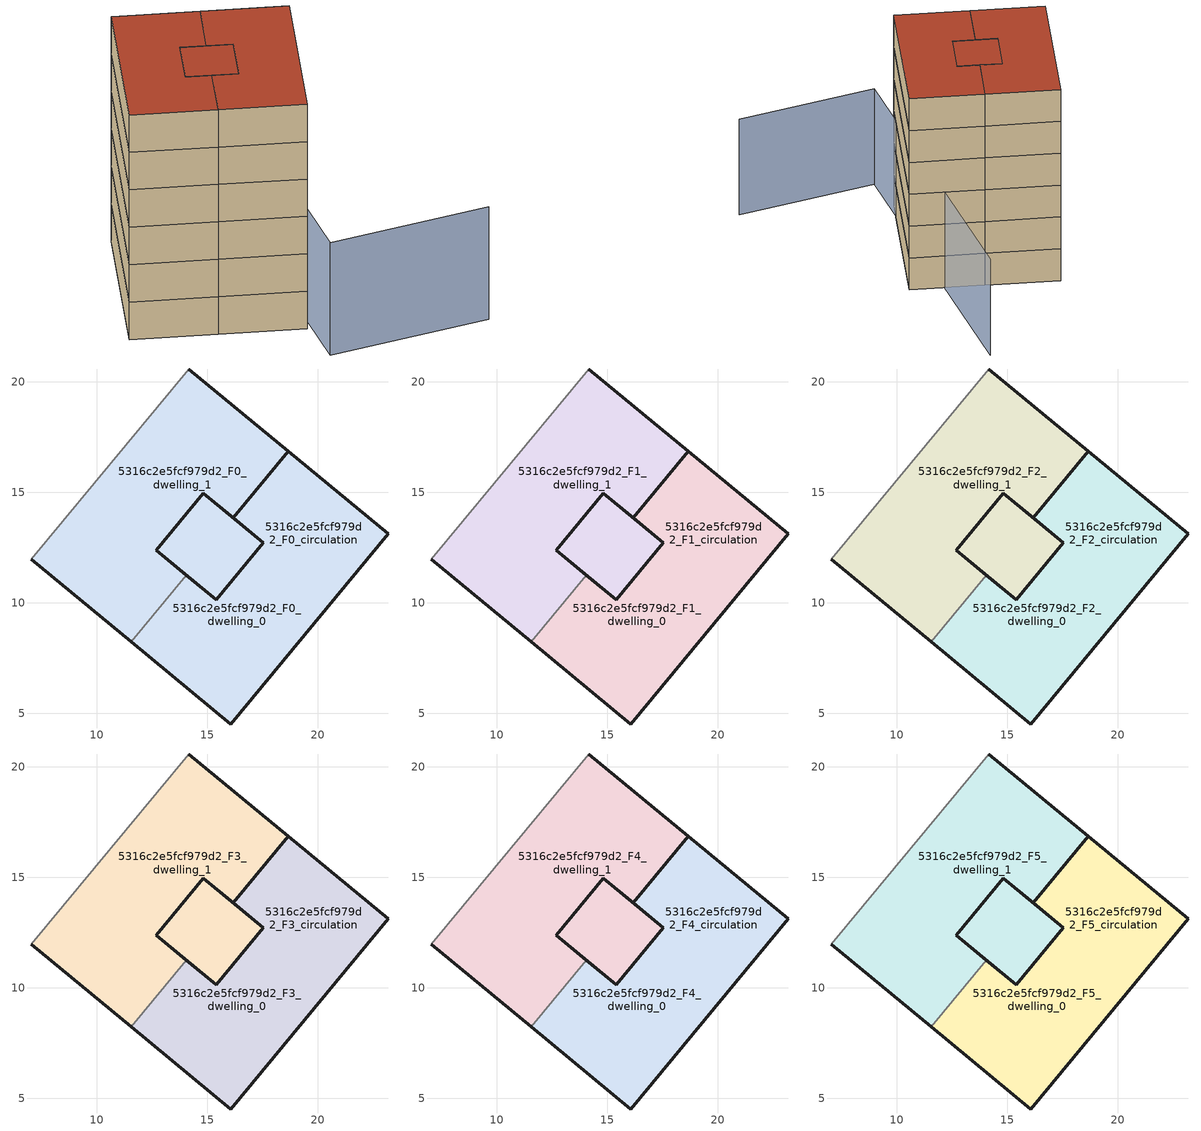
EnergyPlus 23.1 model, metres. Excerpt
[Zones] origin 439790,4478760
5316c2e5fcf979d2_F0_dwelling_0
 floor ground (EU_floor_Construction): 16.18,13.83 17.53,12.71 15.4,10.14 14.05,11.25 12.69,12.37 14.83,14.95 z0; 23.18,13.11 16.07,4.51 11.56,8.25 14.05,11.25 15.4,10.14 17.53,12.71 16.18,13.83 18.67,16.84 z0
 wall outside (EU_wall_Construction): 11.56,8.25 16.07,4.51 23.18,13.11 18.67,16.84 16.18,13.83 17.53,12.71 15.4,10.14 14.05,11.25 z0:3
 wall to 5316c2e5fcf979d2_F0_dwelling_1 (EU_wall_Construction): 14.05,11.25 11.56,8.25 z0:3
5316c2e5fcf979d2_F0_dwelling_1
 floor ground (EU_floor_Construction): 18.67,16.84 16.18,13.83 15.33,14.54 14.83,14.95 12.69,12.37 14.05,11.25 11.56,8.25 7.05,11.98 14.16,20.57 z0; 16.18,13.83 17.53,12.71 15.4,10.14 14.05,11.25 12.69,12.37 14.83,14.95 15.33,14.54 z0
 wall outside (EU_wall_Construction): 7.05,11.98 11.56,8.25 / 14.05,11.25 12.69,12.37 14.83,14.95 16.18,13.83 18.67,16.84 14.16,20.57 z0:3
 wall adiabatic (EU_wall_Construction): 14.16,20.57 7.05,11.98 z0:3
5316c2e5fcf979d2_F0_circulation
 floor ground (EU_floor_Construction): 16.18,13.83 17.53,12.71 15.4,10.14 14.05,11.25 12.69,12.37 14.83,14.95 15.19,14.65 z0; 23.18,13.11 16.07,4.51 11.56,8.25 14.05,11.25 15.4,10.14 17.53,12.71 16.18,13.83 18.67,16.84 z0; 18.67,16.84 16.18,13.83 15.33,14.54 14.83,14.95 12.69,12.37 14.05,11.25 11.56,8.25 7.05,11.98 14.16,20.57 z0
 wall outside (EU_wall_Construction): 14.83,14.95 12.69,12.37 15.4,10.14 17.53,12.71 14.83,14.95 z0:3
 roof outside (EU_floor_Construction): 15.4,10.14 17.53,12.71 16.18,13.83 15.64,14.28 15.33,14.54 14.83,14.95 12.69,12.37 14.05,11.25 z3
5316c2e5fcf979d2_F1_dwelling_0
 floor outside (EU_floor_Construction): 23.18,13.11 16.07,4.51 11.56,8.25 14.05,11.25 15.4,10.14 17.53,12.71 16.18,13.83 18.67,16.84 z3
 floor to 5316c2e5fcf979d2_F0_dwelling_0 (EU_floor_Construction): 16.18,13.83 17.53,12.71 15.4,10.14 14.05,11.25 12.69,12.37 14.83,14.95 z3
 wall outside (EU_wall_Construction): 11.56,8.25 16.07,4.51 23.18,13.11 18.67,16.84 16.18,13.83 17.53,12.71 15.4,10.14 14.05,11.25 z3:6
 wall to 5316c2e5fcf979d2_F1_dwelling_1 (EU_wall_Construction): 14.05,11.25 11.56,8.25 z3:6
5316c2e5fcf979d2_F1_dwelling_1
 floor to 5316c2e5fcf979d2_F0_dwelling_1 (EU_floor_Construction): 18.67,16.84 16.18,13.83 14.83,14.95 12.69,12.37 14.05,11.25 11.56,8.25 7.05,11.98 14.16,20.57 z3; 16.18,13.83 17.53,12.71 15.4,10.14 14.05,11.25 12.69,12.37 14.83,14.95 15.33,14.54 z3
 wall outside (EU_wall_Construction): 7.05,11.98 11.56,8.25 / 14.05,11.25 12.69,12.37 14.83,14.95 16.18,13.83 18.67,16.84 14.16,20.57 z3:6
 wall adiabatic (EU_wall_Construction): 14.16,20.57 7.05,11.98 z3:6
5316c2e5fcf979d2_F1_circulation
 floor outside (EU_floor_Construction): 16.18,13.83 17.53,12.71 15.4,10.14 14.05,11.25 12.69,12.37 14.83,14.95 15.33,14.54 z3
 floor to 5316c2e5fcf979d2_F0_circulation (EU_floor_Construction): 23.18,13.11 16.07,4.51 11.56,8.25 14.05,11.25 15.4,10.14 17.53,12.71 16.18,13.83 18.67,16.84 z3; 18.67,16.84 16.18,13.83 15.33,14.54 14.83,14.95 12.69,12.37 14.05,11.25 11.56,8.25 7.05,11.98 14.16,20.57 z3
 wall outside (EU_wall_Construction): 14.83,14.95 12.69,12.37 15.4,10.14 17.53,12.71 14.83,14.95 z3:6
 roof outside (EU_floor_Construction): 15.4,10.14 17.53,12.71 16.18,13.83 15.64,14.28 15.33,14.54 14.83,14.95 12.69,12.37 14.05,11.25 z6
5316c2e5fcf979d2_F2_dwelling_0
 floor outside (EU_floor_Construction): 23.18,13.11 16.07,4.51 11.56,8.25 14.05,11.25 15.4,10.14 17.53,12.71 16.18,13.83 18.67,16.84 z6
 floor to 5316c2e5fcf979d2_F1_dwelling_0 (EU_floor_Construction): 16.18,13.83 17.53,12.71 15.4,10.14 14.05,11.25 12.69,12.37 14.83,14.95 z6
 wall outside (EU_wall_Construction): 11.56,8.25 16.07,4.51 23.18,13.11 18.67,16.84 16.18,13.83 17.53,12.71 15.4,10.14 14.05,11.25 z6:9
 wall to 5316c2e5fcf979d2_F2_dwelling_1 (EU_wall_Construction): 14.05,11.25 11.56,8.25 z6:9
5316c2e5fcf979d2_F2_dwelling_1
 floor to 5316c2e5fcf979d2_F1_dwelling_1 (EU_floor_Construction): 18.67,16.84 16.18,13.83 14.83,14.95 12.69,12.37 14.05,11.25 11.56,8.25 7.05,11.98 14.16,20.57 z6; 16.18,13.83 17.53,12.71 15.4,10.14 14.05,11.25 12.69,12.37 14.83,14.95 15.33,14.54 z6
 wall outside (EU_wall_Construction): 7.05,11.98 11.56,8.25 / 14.05,11.25 12.69,12.37 14.83,14.95 16.18,13.83 18.67,16.84 14.16,20.57 z6:9
 wall adiabatic (EU_wall_Construction): 14.16,20.57 7.05,11.98 z6:9
5316c2e5fcf979d2_F2_circulation
 floor outside (EU_floor_Construction): 16.18,13.83 17.53,12.71 15.4,10.14 14.05,11.25 12.69,12.37 14.83,14.95 15.33,14.54 z6
 floor to 5316c2e5fcf979d2_F1_circulation (EU_floor_Construction): 23.18,13.11 16.07,4.51 11.56,8.25 14.05,11.25 15.4,10.14 17.53,12.71 16.18,13.83 18.67,16.84 z6; 18.67,16.84 16.18,13.83 15.33,14.54 14.83,14.95 12.69,12.37 14.05,11.25 11.56,8.25 7.05,11.98 14.16,20.57 z6
 wall outside (EU_wall_Construction): 14.83,14.95 12.69,12.37 15.4,10.14 17.53,12.71 14.83,14.95 z6:9
 roof outside (EU_floor_Construction): 15.4,10.14 17.53,12.71 16.18,13.83 15.64,14.28 15.33,14.54 14.83,14.95 12.69,12.37 14.05,11.25 z9
5316c2e5fcf979d2_F3_dwelling_0
 floor outside (EU_floor_Construction): 23.18,13.11 16.07,4.51 11.56,8.25 14.05,11.25 15.4,10.14 17.53,12.71 16.18,13.83 18.67,16.84 z9
 floor to 5316c2e5fcf979d2_F2_dwelling_0 (EU_floor_Construction): 16.18,13.83 17.53,12.71 15.4,10.14 14.05,11.25 12.69,12.37 14.83,14.95 z9
 wall outside (EU_wall_Construction): 11.56,8.25 16.07,4.51 23.18,13.11 18.67,16.84 16.18,13.83 17.53,12.71 15.4,10.14 14.05,11.25 z9:12
 wall to 5316c2e5fcf979d2_F3_dwelling_1 (EU_wall_Construction): 14.05,11.25 11.56,8.25 z9:12
5316c2e5fcf979d2_F3_dwelling_1
 floor to 5316c2e5fcf979d2_F2_dwelling_1 (EU_floor_Construction): 18.67,16.84 16.18,13.83 14.83,14.95 12.69,12.37 14.05,11.25 11.56,8.25 7.05,11.98 14.16,20.57 z9; 16.18,13.83 17.53,12.71 15.4,10.14 14.05,11.25 12.69,12.37 14.83,14.95 15.33,14.54 z9
 wall outside (EU_wall_Construction): 7.05,11.98 11.56,8.25 / 14.05,11.25 12.69,12.37 14.83,14.95 16.18,13.83 18.67,16.84 14.16,20.57 z9:12
 wall adiabatic (EU_wall_Construction): 14.16,20.57 7.05,11.98 z9:12
5316c2e5fcf979d2_F3_circulation
 floor outside (EU_floor_Construction): 16.18,13.83 17.53,12.71 15.4,10.14 14.05,11.25 12.69,12.37 14.83,14.95 15.33,14.54 z9
 floor to 5316c2e5fcf979d2_F2_circulation (EU_floor_Construction): 23.18,13.11 16.07,4.51 11.56,8.25 14.05,11.25 15.4,10.14 17.53,12.71 16.18,13.83 18.67,16.84 z9; 18.67,16.84 16.18,13.83 15.33,14.54 14.83,14.95 12.69,12.37 14.05,11.25 11.56,8.25 7.05,11.98 14.16,20.57 z9
 wall outside (EU_wall_Construction): 14.83,14.95 12.69,12.37 15.4,10.14 17.53,12.71 14.83,14.95 z9:12
 roof outside (EU_floor_Construction): 15.4,10.14 17.53,12.71 16.18,13.83 15.64,14.28 15.33,14.54 14.83,14.95 12.69,12.37 14.05,11.25 z12
5316c2e5fcf979d2_F4_dwelling_0
 floor outside (EU_floor_Construction): 23.18,13.11 16.07,4.51 11.56,8.25 14.05,11.25 15.4,10.14 17.53,12.71 16.18,13.83 18.67,16.84 z12
 floor to 5316c2e5fcf979d2_F3_dwelling_0 (EU_floor_Construction): 16.18,13.83 17.53,12.71 15.4,10.14 14.05,11.25 12.69,12.37 14.83,14.95 z12
 wall outside (EU_wall_Construction): 11.56,8.25 16.07,4.51 23.18,13.11 18.67,16.84 16.18,13.83 17.53,12.71 15.4,10.14 14.05,11.25 z12:15
 wall to 5316c2e5fcf979d2_F4_dwelling_1 (EU_wall_Construction): 14.05,11.25 11.56,8.25 z12:15
5316c2e5fcf979d2_F4_dwelling_1
 floor to 5316c2e5fcf979d2_F3_dwelling_1 (EU_floor_Construction): 18.67,16.84 16.18,13.83 14.83,14.95 12.69,12.37 14.05,11.25 11.56,8.25 7.05,11.98 14.16,20.57 z12; 16.18,13.83 17.53,12.71 15.4,10.14 14.05,11.25 12.69,12.37 14.83,14.95 15.33,14.54 z12
 wall outside (EU_wall_Construction): 7.05,11.98 11.56,8.25 / 14.05,11.25 12.69,12.37 14.83,14.95 16.18,13.83 18.67,16.84 14.16,20.57 z12:15
 wall adiabatic (EU_wall_Construction): 14.16,20.57 7.05,11.98 z12:15
5316c2e5fcf979d2_F4_circulation
 floor outside (EU_floor_Construction): 16.18,13.83 17.53,12.71 15.4,10.14 14.05,11.25 12.69,12.37 14.83,14.95 15.33,14.54 z12
 floor to 5316c2e5fcf979d2_F3_circulation (EU_floor_Construction): 23.18,13.11 16.07,4.51 11.56,8.25 14.05,11.25 15.4,10.14 17.53,12.71 16.18,13.83 18.67,16.84 z12; 18.67,16.84 16.18,13.83 15.33,14.54 14.83,14.95 12.69,12.37 14.05,11.25 11.56,8.25 7.05,11.98 14.16,20.57 z12
 wall outside (EU_wall_Construction): 14.83,14.95 12.69,12.37 15.4,10.14 17.53,12.71 14.83,14.95 z12:15
 roof outside (EU_floor_Construction): 15.4,10.14 17.53,12.71 16.18,13.83 15.64,14.28 15.33,14.54 14.83,14.95 12.69,12.37 14.05,11.25 z15
5316c2e5fcf979d2_F5_dwelling_0
 floor outside (EU_floor_Construction): 23.18,13.11 16.07,4.51 11.56,8.25 14.05,11.25 15.4,10.14 17.53,12.71 16.18,13.83 18.67,16.84 z15
 floor to 5316c2e5fcf979d2_F4_dwelling_0 (EU_floor_Construction): 16.18,13.83 17.53,12.71 15.4,10.14 14.05,11.25 12.69,12.37 14.83,14.95 z15
 wall outside (EU_wall_Construction): 11.56,8.25 16.07,4.51 23.18,13.11 18.67,16.84 16.18,13.83 17.53,12.71 15.4,10.14 14.05,11.25 z15:18
 wall to 5316c2e5fcf979d2_F5_dwelling_1 (EU_wall_Construction): 14.05,11.25 11.56,8.25 z15:18
 roof outside (EU_roof_Construction): 16.07,4.51 23.18,13.11 18.67,16.84 16.18,13.83 17.53,12.71 15.4,10.14 14.05,11.25 11.56,8.25 z18; 15.4,10.14 17.53,12.71 16.18,13.83 14.83,14.95 12.69,12.37 14.05,11.25 z18
5316c2e5fcf979d2_F5_dwelling_1
 floor to 5316c2e5fcf979d2_F4_dwelling_1 (EU_floor_Construction): 18.67,16.84 16.18,13.83 14.83,14.95 12.69,12.37 14.05,11.25 11.56,8.25 7.05,11.98 14.16,20.57 z15; 16.18,13.83 17.53,12.71 15.4,10.14 14.05,11.25 12.69,12.37 14.83,14.95 15.33,14.54 z15
 wall outside (EU_wall_Construction): 7.05,11.98 11.56,8.25 / 14.05,11.25 12.69,12.37 14.83,14.95 16.18,13.83 18.67,16.84 14.16,20.57 z15:18
 wall adiabatic (EU_wall_Construction): 14.16,20.57 7.05,11.98 z15:18
 roof outside (EU_roof_Construction): 15.4,10.14 17.53,12.71 16.18,13.83 15.33,14.54 14.83,14.95 12.69,12.37 14.05,11.25 z18; 14.05,11.25 12.69,12.37 14.83,14.95 15.33,14.54 16.18,13.83 18.67,16.84 14.16,20.57 7.05,11.98 11.56,8.25 z18
5316c2e5fcf979d2_F5_circulation
 floor outside (EU_floor_Construction): 16.18,13.83 17.53,12.71 15.4,10.14 14.05,11.25 12.69,12.37 14.83,14.95 15.33,14.54 z15
 floor to 5316c2e5fcf979d2_F4_circulation (EU_floor_Construction): 23.18,13.11 16.07,4.51 11.56,8.25 14.05,11.25 15.4,10.14 17.53,12.71 16.18,13.83 18.67,16.84 z15; 18.67,16.84 16.18,13.83 15.33,14.54 14.83,14.95 12.69,12.37 14.05,11.25 11.56,8.25 7.05,11.98 14.16,20.57 z15
 wall outside (EU_wall_Construction): 14.83,14.95 12.69,12.37 15.4,10.14 17.53,12.71 14.83,14.95 z15:18
 roof outside (EU_roof_Construction): 16.07,4.51 23.18,13.11 18.67,16.84 16.18,13.83 17.53,12.71 15.4,10.14 14.05,11.25 11.56,8.25 z18; 15.4,10.14 17.53,12.71 16.18,13.83 15.19,14.65 14.83,14.95 12.69,12.37 14.05,11.25 z18; 14.05,11.25 12.69,12.37 14.83,14.95 15.33,14.54 16.18,13.83 18.67,16.84 14.16,20.57 7.05,11.98 11.56,8.25 z18
shading: 25.16,-3.22 15.01,1.35 / 15.01,1.35 25.01,23.59 z0:9
[Building]
EU S2 Campaign: North Axis=0; Terrain=City; Solar Distribution=FullExterior
[Site:Location]
Madrid: Latitude=40.5; Longitude=-3.5; Time Zone=1; Elevation=609
[SizingPeriod:WeatherFileDays]
AnnualSizingPeriod: Begin Month=1; Begin Day of Month=1; End Month=12; End Day of Month=31; Day of Week for Start Day=Monday; Use Weather File Daylight Saving Period=No; Use Weather File Rain and Snow Indicators=No
[MATERIAL]
EU_InternalMass_Material: Roughness=MediumRough; Thickness=0.1; Conductivity=1; Density=1800; Specific Heat=900; Thermal Absorptance=0.9; Solar Absorptance=0.7; Visible Absorptance=0.7
[MATERIAL:NOMASS] Roughness=MediumRough; Thermal Absorptance=0.9; Solar Absorptance=0.7; Visible Absorptance=0.7
Name | Thermal Resistance
EU_wall_NoMass | 1.60022
EU_roof_NoMass | 1.57597
EU_floor_NoMass | 0.470652
[CONSTRUCTION]
EU_wall_Construction: EU_wall_NoMass
EU_roof_Construction: EU_roof_NoMass
EU_floor_Construction: EU_floor_NoMass
EU_InternalMass_Construction: EU_InternalMass_Material
[ZONE] Type=1; Multiplier=1; Ceiling Height=autocalculate; Floor Area=autocalculate; Part of Total Floor Area=Yes
Name | Volume
5316c2e5fcf979d2_F0_dwelling_0; 5316c2e5fcf979d2_F1_dwelling_0; 5316c2e5fcf979d2_F2_dwelling_0; 5316c2e5fcf979d2_F3_dwelling_0; 5316c2e5fcf979d2_F4_dwelling_0; 5316c2e5fcf979d2_F5_dwelling_0 | 213.613
5316c2e5fcf979d2_F0_dwelling_1; 5316c2e5fcf979d2_F1_dwelling_1; 5316c2e5fcf979d2_F2_dwelling_1; 5316c2e5fcf979d2_F3_dwelling_1; 5316c2e5fcf979d2_F4_dwelling_1; 5316c2e5fcf979d2_F5_dwelling_1 | 213.612
5316c2e5fcf979d2_F0_circulation | 391.948
5316c2e5fcf979d2_F1_circulation; 5316c2e5fcf979d2_F2_circulation; 5316c2e5fcf979d2_F3_circulation; 5316c2e5fcf979d2_F4_circulation; 5316c2e5fcf979d2_F5_circulation | 391.949
[INTERNALMASS] Construction=EU_InternalMass_Construction; Surface Area=59.4456
Name | Zone or ZoneList
5316c2e5fcf979d2_F0_dwelling_0_EU_InternalMass | 5316c2e5fcf979d2_F0_dwelling_0
5316c2e5fcf979d2_F0_dwelling_1_EU_InternalMass | 5316c2e5fcf979d2_F0_dwelling_1
5316c2e5fcf979d2_F1_dwelling_0_EU_InternalMass | 5316c2e5fcf979d2_F1_dwelling_0
5316c2e5fcf979d2_F1_dwelling_1_EU_InternalMass | 5316c2e5fcf979d2_F1_dwelling_1
5316c2e5fcf979d2_F2_dwelling_0_EU_InternalMass | 5316c2e5fcf979d2_F2_dwelling_0
5316c2e5fcf979d2_F2_dwelling_1_EU_InternalMass | 5316c2e5fcf979d2_F2_dwelling_1
5316c2e5fcf979d2_F3_dwelling_0_EU_InternalMass | 5316c2e5fcf979d2_F3_dwelling_0
5316c2e5fcf979d2_F3_dwelling_1_EU_InternalMass | 5316c2e5fcf979d2_F3_dwelling_1
5316c2e5fcf979d2_F4_dwelling_0_EU_InternalMass | 5316c2e5fcf979d2_F4_dwelling_0
5316c2e5fcf979d2_F4_dwelling_1_EU_InternalMass | 5316c2e5fcf979d2_F4_dwelling_1
5316c2e5fcf979d2_F5_dwelling_0_EU_InternalMass | 5316c2e5fcf979d2_F5_dwelling_0
5316c2e5fcf979d2_F5_dwelling_1_EU_InternalMass | 5316c2e5fcf979d2_F5_dwelling_1
[OTHEREQUIPMENT] Fuel Type=Electricity; Design Level Calculation Method=Watts/Area; Power per Zone Floor Area=1; Fraction Latent=0; Fraction Radiant=0; Fraction Lost=0; Carbon Dioxide Generation Rate=0; EndUse Subcategory=EU_Step8_InternalGains
Name | Zone or ZoneList or Space or SpaceList | Schedule
EU_Step8_InternalGain_5316c2e5fcf979d2_F0_dwelling_0_f000 | 5316c2e5fcf979d2_F0_dwelling_0 | EU_Step8_GainSchedule_5316c2e5fcf979d2_F0_dwelling_0_f000
EU_Step8_InternalGain_5316c2e5fcf979d2_F0_dwelling_1_f000 | 5316c2e5fcf979d2_F0_dwelling_1 | EU_Step8_GainSchedule_5316c2e5fcf979d2_F0_dwelling_1_f000
EU_Step8_InternalGain_5316c2e5fcf979d2_F1_dwelling_0_f000 | 5316c2e5fcf979d2_F1_dwelling_0 | EU_Step8_GainSchedule_5316c2e5fcf979d2_F1_dwelling_0_f000
EU_Step8_InternalGain_5316c2e5fcf979d2_F1_dwelling_1_f000 | 5316c2e5fcf979d2_F1_dwelling_1 | EU_Step8_GainSchedule_5316c2e5fcf979d2_F1_dwelling_1_f000
EU_Step8_InternalGain_5316c2e5fcf979d2_F2_dwelling_0_f000 | 5316c2e5fcf979d2_F2_dwelling_0 | EU_Step8_GainSchedule_5316c2e5fcf979d2_F2_dwelling_0_f000
EU_Step8_InternalGain_5316c2e5fcf979d2_F2_dwelling_1_f000 | 5316c2e5fcf979d2_F2_dwelling_1 | EU_Step8_GainSchedule_5316c2e5fcf979d2_F2_dwelling_1_f000
EU_Step8_InternalGain_5316c2e5fcf979d2_F3_dwelling_0_f000 | 5316c2e5fcf979d2_F3_dwelling_0 | EU_Step8_GainSchedule_5316c2e5fcf979d2_F3_dwelling_0_f000
EU_Step8_InternalGain_5316c2e5fcf979d2_F3_dwelling_1_f000 | 5316c2e5fcf979d2_F3_dwelling_1 | EU_Step8_GainSchedule_5316c2e5fcf979d2_F3_dwelling_1_f000
EU_Step8_InternalGain_5316c2e5fcf979d2_F4_dwelling_0_f000 | 5316c2e5fcf979d2_F4_dwelling_0 | EU_Step8_GainSchedule_5316c2e5fcf979d2_F4_dwelling_0_f000
EU_Step8_InternalGain_5316c2e5fcf979d2_F4_dwelling_1_f000 | 5316c2e5fcf979d2_F4_dwelling_1 | EU_Step8_GainSchedule_5316c2e5fcf979d2_F4_dwelling_1_f000
EU_Step8_InternalGain_5316c2e5fcf979d2_F5_dwelling_0_f000 | 5316c2e5fcf979d2_F5_dwelling_0 | EU_Step8_GainSchedule_5316c2e5fcf979d2_F5_dwelling_0_f000
EU_Step8_InternalGain_5316c2e5fcf979d2_F5_dwelling_1_f000 | 5316c2e5fcf979d2_F5_dwelling_1 | EU_Step8_GainSchedule_5316c2e5fcf979d2_F5_dwelling_1_f000
[ZONEINFILTRATION:DESIGNFLOWRATE] Schedule=EU_AlwaysOn; Design Flow Rate Calculation Method=Flow/Area; Flow Rate per Floor Area=0.0005; Constant Term Coefficient=1; Temperature Term Coefficient=0; Velocity Term Coefficient=0; Velocity Squared Term Coefficient=0
Name | Zone or ZoneList or Space or SpaceList
EU_Circulation_Infiltration_5316c2e5fcf979d2_F0_circulation | 5316c2e5fcf979d2_F0_circulation
EU_Circulation_Infiltration_5316c2e5fcf979d2_F1_circulation | 5316c2e5fcf979d2_F1_circulation
EU_Circulation_Infiltration_5316c2e5fcf979d2_F2_circulation | 5316c2e5fcf979d2_F2_circulation
EU_Circulation_Infiltration_5316c2e5fcf979d2_F3_circulation | 5316c2e5fcf979d2_F3_circulation
EU_Circulation_Infiltration_5316c2e5fcf979d2_F4_circulation | 5316c2e5fcf979d2_F4_circulation
EU_Circulation_Infiltration_5316c2e5fcf979d2_F5_circulation | 5316c2e5fcf979d2_F5_circulation
[ZONEVENTILATION:DESIGNFLOWRATE] Schedule=EU_AlwaysOn; Design Flow Rate Calculation Method=AirChanges/Hour; Air Changes per Hour=0.480704; Ventilation Type=Natural; Fan Pressure Rise=0; Fan Total Efficiency=1; Constant Term Coefficient=1; Temperature Term Coefficient=0; Velocity Term Coefficient=0; Velocity Squared Term Coefficient=0; Minimum Indoor Temperature=-100; Maximum Indoor Temperature=100; Delta Temperature=-100; Minimum Outdoor Temperature=-100; Maximum Outdoor Temperature=100; Maximum Wind Speed=40
Name | Zone or ZoneList or Space or SpaceList
EU_ConstantAir_5316c2e5fcf979d2_F0_dwelling_0 | 5316c2e5fcf979d2_F0_dwelling_0
EU_ConstantAir_5316c2e5fcf979d2_F0_dwelling_1 | 5316c2e5fcf979d2_F0_dwelling_1
EU_ConstantAir_5316c2e5fcf979d2_F1_dwelling_0 | 5316c2e5fcf979d2_F1_dwelling_0
EU_ConstantAir_5316c2e5fcf979d2_F1_dwelling_1 | 5316c2e5fcf979d2_F1_dwelling_1
EU_ConstantAir_5316c2e5fcf979d2_F2_dwelling_0 | 5316c2e5fcf979d2_F2_dwelling_0
EU_ConstantAir_5316c2e5fcf979d2_F2_dwelling_1 | 5316c2e5fcf979d2_F2_dwelling_1
EU_ConstantAir_5316c2e5fcf979d2_F3_dwelling_0 | 5316c2e5fcf979d2_F3_dwelling_0
EU_ConstantAir_5316c2e5fcf979d2_F3_dwelling_1 | 5316c2e5fcf979d2_F3_dwelling_1
EU_ConstantAir_5316c2e5fcf979d2_F4_dwelling_0 | 5316c2e5fcf979d2_F4_dwelling_0
EU_ConstantAir_5316c2e5fcf979d2_F4_dwelling_1 | 5316c2e5fcf979d2_F4_dwelling_1
EU_ConstantAir_5316c2e5fcf979d2_F5_dwelling_0 | 5316c2e5fcf979d2_F5_dwelling_0
EU_ConstantAir_5316c2e5fcf979d2_F5_dwelling_1 | 5316c2e5fcf979d2_F5_dwelling_1
[HVACTEMPLATE:THERMOSTAT] Constant Heating Setpoint=20; Constant Cooling Setpoint=50
EU_HeatOnly_5316c2e5fcf979d2_F0_dwelling_0; EU_HeatOnly_5316c2e5fcf979d2_F0_dwelling_1; EU_HeatOnly_5316c2e5fcf979d2_F1_dwelling_0; EU_HeatOnly_5316c2e5fcf979d2_F1_dwelling_1; EU_HeatOnly_5316c2e5fcf979d2_F2_dwelling_0; EU_HeatOnly_5316c2e5fcf979d2_F2_dwelling_1; EU_HeatOnly_5316c2e5fcf979d2_F3_dwelling_0; EU_HeatOnly_5316c2e5fcf979d2_F3_dwelling_1; EU_HeatOnly_5316c2e5fcf979d2_F4_dwelling_0; EU_HeatOnly_5316c2e5fcf979d2_F4_dwelling_1; EU_HeatOnly_5316c2e5fcf979d2_F5_dwelling_0; EU_HeatOnly_5316c2e5fcf979d2_F5_dwelling_1
[HVACTEMPLATE:ZONE:IDEALLOADSAIRSYSTEM] System Availability Schedule=EU_AlwaysOn; Maximum Heating Supply Air Temperature=50; Minimum Cooling Supply Air Temperature=13; Maximum Heating Supply Air Humidity Ratio=0.0156; Minimum Cooling Supply Air Humidity Ratio=0.0077; Heating Limit=NoLimit; Cooling Limit=NoLimit; Heating Availability Schedule=EU_AlwaysOn; Cooling Availability Schedule=EU_CoolingOff; Dehumidification Control Type=ConstantSensibleHeatRatio; Cooling Sensible Heat Ratio=0.7; Dehumidification Setpoint=60; Humidification Control Type=None; Humidification Setpoint=30; Outdoor Air Method=None; Outdoor Air Flow Rate per Person=0.00944; Outdoor Air Flow Rate per Zone Floor Area=0; Outdoor Air Flow Rate per Zone=0; Demand Controlled Ventilation Type=None; Outdoor Air Economizer Type=NoEconomizer; Heat Recovery Type=None; Sensible Heat Recovery Effectiveness=0.7; Latent Heat Recovery Effectiveness=0.65
Name | Template Thermostat
5316c2e5fcf979d2_F0_dwelling_0 | EU_HeatOnly_5316c2e5fcf979d2_F0_dwelling_0
5316c2e5fcf979d2_F0_dwelling_1 | EU_HeatOnly_5316c2e5fcf979d2_F0_dwelling_1
5316c2e5fcf979d2_F1_dwelling_0 | EU_HeatOnly_5316c2e5fcf979d2_F1_dwelling_0
5316c2e5fcf979d2_F1_dwelling_1 | EU_HeatOnly_5316c2e5fcf979d2_F1_dwelling_1
5316c2e5fcf979d2_F2_dwelling_0 | EU_HeatOnly_5316c2e5fcf979d2_F2_dwelling_0
5316c2e5fcf979d2_F2_dwelling_1 | EU_HeatOnly_5316c2e5fcf979d2_F2_dwelling_1
5316c2e5fcf979d2_F3_dwelling_0 | EU_HeatOnly_5316c2e5fcf979d2_F3_dwelling_0
5316c2e5fcf979d2_F3_dwelling_1 | EU_HeatOnly_5316c2e5fcf979d2_F3_dwelling_1
5316c2e5fcf979d2_F4_dwelling_0 | EU_HeatOnly_5316c2e5fcf979d2_F4_dwelling_0
5316c2e5fcf979d2_F4_dwelling_1 | EU_HeatOnly_5316c2e5fcf979d2_F4_dwelling_1
5316c2e5fcf979d2_F5_dwelling_0 | EU_HeatOnly_5316c2e5fcf979d2_F5_dwelling_0
5316c2e5fcf979d2_F5_dwelling_1 | EU_HeatOnly_5316c2e5fcf979d2_F5_dwelling_1
[SIZING:ZONE] Zone Cooling Design Supply Air Temperature Input Method=SupplyAirTemperature; Zone Cooling Design Supply Air Temperature=13; Zone Heating Design Supply Air Temperature Input Method=SupplyAirTemperature; Zone Heating Design Supply Air Temperature=50; Zone Cooling Design Supply Air Humidity Ratio=0.008; Zone Heating Design Supply Air Humidity Ratio=0.008; Cooling Design Air Flow Method=DesignDay; Cooling Design Air Flow Rate=0; Cooling Minimum Air Flow per Zone Floor Area=0.000762; Cooling Minimum Air Flow=0; Cooling Minimum Air Flow Fraction=0.2; Heating Design Air Flow Method=DesignDay; Heating Design Air Flow Rate=0; Heating Maximum Air Flow per Zone Floor Area=0.002032; Heating Maximum Air Flow=0.141576; Heating Maximum Air Flow Fraction=0.3; Account for Dedicated Outdoor Air System=No; Dedicated Outdoor Air System Control Strategy=NeutralSupplyAir; Dedicated Outdoor Air Low Setpoint Temperature for Design=autosize; Dedicated Outdoor Air High Setpoint Temperature for Design=autosize; Zone Load Sizing Method=Sensible Load Only No Latent Load; Zone Latent Cooling Design Supply Air Humidity Ratio Input Method=HumidityRatioDifference; Zone Cooling Design Supply Air Humidity Ratio Difference=0.005; Zone Latent Heating Design Supply Air Humidity Ratio Input Method=HumidityRatioDifference; Zone Humidification Design Supply Air Humidity Ratio Difference=0.005
5316c2e5fcf979d2_F0_dwelling_0; 5316c2e5fcf979d2_F0_dwelling_1; 5316c2e5fcf979d2_F1_dwelling_0; 5316c2e5fcf979d2_F1_dwelling_1; 5316c2e5fcf979d2_F2_dwelling_0; 5316c2e5fcf979d2_F2_dwelling_1; 5316c2e5fcf979d2_F3_dwelling_0; 5316c2e5fcf979d2_F3_dwelling_1; 5316c2e5fcf979d2_F4_dwelling_0; 5316c2e5fcf979d2_F4_dwelling_1; 5316c2e5fcf979d2_F5_dwelling_0; 5316c2e5fcf979d2_F5_dwelling_1
[SCHEDULE:CONSTANT]
Name | Hourly Value
EU_AlwaysOn | 1
EU_CoolingOff | 0
[SCHEDULE:FILE] Column Number=1; Rows to Skip at Top=0; Number of Hours of Data=8760; Column Separator=Comma; Interpolate to Timestep=No; Minutes per Item=60; Adjust Schedule for Daylight Savings=Yes
Name | File
EU_Step8_GainSchedule_5316c2e5fcf979d2_F0_dwelling_0_f000 | ../../schedules/5316c2e5fcf979d2/5316c2e5fcf979d2_F0_dwelling_0_f000_gain.csv
EU_Step8_GainSchedule_5316c2e5fcf979d2_F0_dwelling_1_f000 | ../../schedules/5316c2e5fcf979d2/5316c2e5fcf979d2_F0_dwelling_1_f000_gain.csv
EU_Step8_GainSchedule_5316c2e5fcf979d2_F1_dwelling_0_f000 | ../../schedules/5316c2e5fcf979d2/5316c2e5fcf979d2_F1_dwelling_0_f000_gain.csv
EU_Step8_GainSchedule_5316c2e5fcf979d2_F1_dwelling_1_f000 | ../../schedules/5316c2e5fcf979d2/5316c2e5fcf979d2_F1_dwelling_1_f000_gain.csv
EU_Step8_GainSchedule_5316c2e5fcf979d2_F2_dwelling_0_f000 | ../../schedules/5316c2e5fcf979d2/5316c2e5fcf979d2_F2_dwelling_0_f000_gain.csv
EU_Step8_GainSchedule_5316c2e5fcf979d2_F2_dwelling_1_f000 | ../../schedules/5316c2e5fcf979d2/5316c2e5fcf979d2_F2_dwelling_1_f000_gain.csv
EU_Step8_GainSchedule_5316c2e5fcf979d2_F3_dwelling_0_f000 | ../../schedules/5316c2e5fcf979d2/5316c2e5fcf979d2_F3_dwelling_0_f000_gain.csv
EU_Step8_GainSchedule_5316c2e5fcf979d2_F3_dwelling_1_f000 | ../../schedules/5316c2e5fcf979d2/5316c2e5fcf979d2_F3_dwelling_1_f000_gain.csv
EU_Step8_GainSchedule_5316c2e5fcf979d2_F4_dwelling_0_f000 | ../../schedules/5316c2e5fcf979d2/5316c2e5fcf979d2_F4_dwelling_0_f000_gain.csv
EU_Step8_GainSchedule_5316c2e5fcf979d2_F4_dwelling_1_f000 | ../../schedules/5316c2e5fcf979d2/5316c2e5fcf979d2_F4_dwelling_1_f000_gain.csv
EU_Step8_GainSchedule_5316c2e5fcf979d2_F5_dwelling_0_f000 | ../../schedules/5316c2e5fcf979d2/5316c2e5fcf979d2_F5_dwelling_0_f000_gain.csv
EU_Step8_GainSchedule_5316c2e5fcf979d2_F5_dwelling_1_f000 | ../../schedules/5316c2e5fcf979d2/5316c2e5fcf979d2_F5_dwelling_1_f000_gain.csv
